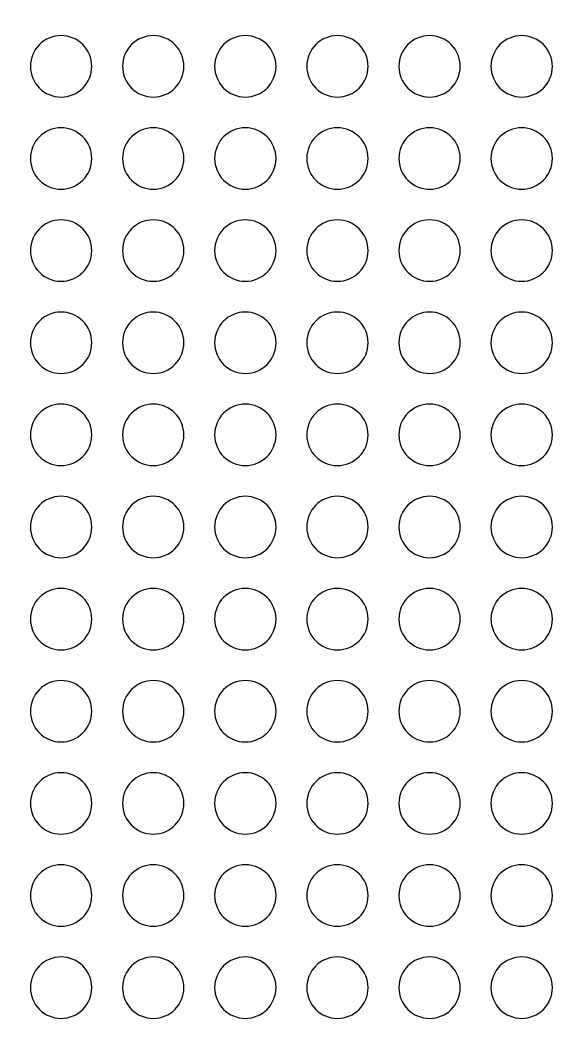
# Model space of a CAD drawing. Header units: centimetres. Extents: x -67.6 to -19.4, y -15.9 to 27.8.
# Drawn here: x -55.214 to -54.322, y -11.168 to -9.518 of the extents above; entities that cross this region are included whole.
import ezdxf

# ---------------------------------------------------------------- set-up
doc = ezdxf.new("R2010")
doc.units = ezdxf.units.CM
doc.header["$MEASUREMENT"] = 0
doc.layers.add('Layer 1', color=7, linetype='Continuous')

msp = doc.modelspace()

# ---------------------------------------------------------------- linework, layer by layer
at = {"layer": 'Layer 1', "color": 250, "lineweight": 25}
for points, knots in [([(-58.79744, -7.8929), (-58.79744, -7.8929), (-52.99744, -7.8929), (-52.99744, -7.8929), (-52.83244, -7.8929), (-52.69744, -8.0279), (-52.69744, -8.19291), (-52.69744, -8.19291), (-52.69744, -13.99289), (-52.69744, -13.99289), (-52.69744, -14.1579), (-52.83244, -14.2929), (-52.99744, -14.2929), (-52.99744, -14.2929), (-58.79744, -14.2929), (-58.79744, -14.2929), (-58.96243, -14.2929), (-59.09744, -14.1579), (-59.09744, -13.99289), (-59.09744, -13.99289), (-59.09744, -8.19291), (-59.09744, -8.19291), (-59.09744, -8.0279), (-58.96243, -7.8929), (-58.79744, -7.8929)], [0, 0, 0, 0, 0.125, 0.125, 0.125, 0.25, 0.25, 0.25, 0.375, 0.375, 0.375, 0.5, 0.5, 0.5, 0.625, 0.625, 0.625, 0.75, 0.75, 0.75, 0.875, 0.875, 0.875, 1, 1, 1, 1]), ([(-55.14744, -9.5429), (-55.11983, -9.5429), (-55.09744, -9.56529), (-55.09744, -9.5929), (-55.09744, -9.62051), (-55.11983, -9.6429), (-55.14744, -9.6429), (-55.17505, -9.6429), (-55.19744, -9.62051), (-55.19744, -9.5929), (-55.19744, -9.56529), (-55.17505, -9.5429), (-55.14744, -9.5429)], [0, 0, 0, 0, 0.25, 0.25, 0.25, 0.5, 0.5, 0.5, 0.75, 0.75, 0.75, 1, 1, 1, 1]), ([(-54.99744, -9.5429), (-54.96983, -9.5429), (-54.94744, -9.56529), (-54.94744, -9.5929), (-54.94744, -9.62051), (-54.96983, -9.6429), (-54.99744, -9.6429), (-55.02505, -9.6429), (-55.04744, -9.62051), (-55.04744, -9.5929), (-55.04744, -9.56529), (-55.02505, -9.5429), (-54.99744, -9.5429)], [0, 0, 0, 0, 0.25, 0.25, 0.25, 0.5, 0.5, 0.5, 0.75, 0.75, 0.75, 1, 1, 1, 1]), ([(-54.84744, -9.5429), (-54.81983, -9.5429), (-54.79744, -9.56529), (-54.79744, -9.5929), (-54.79744, -9.62051), (-54.81983, -9.6429), (-54.84744, -9.6429), (-54.87505, -9.6429), (-54.89744, -9.62051), (-54.89744, -9.5929), (-54.89744, -9.56529), (-54.87505, -9.5429), (-54.84744, -9.5429)], [0, 0, 0, 0, 0.25, 0.25, 0.25, 0.5, 0.5, 0.5, 0.75, 0.75, 0.75, 1, 1, 1, 1]), ([(-54.69744, -9.5429), (-54.66983, -9.5429), (-54.64744, -9.56529), (-54.64744, -9.5929), (-54.64744, -9.62051), (-54.66983, -9.6429), (-54.69744, -9.6429), (-54.72505, -9.6429), (-54.74744, -9.62051), (-54.74744, -9.5929), (-54.74744, -9.56529), (-54.72505, -9.5429), (-54.69744, -9.5429)], [0, 0, 0, 0, 0.25, 0.25, 0.25, 0.5, 0.5, 0.5, 0.75, 0.75, 0.75, 1, 1, 1, 1]), ([(-54.54744, -9.5429), (-54.51983, -9.5429), (-54.49744, -9.56529), (-54.49744, -9.5929), (-54.49744, -9.62051), (-54.51983, -9.6429), (-54.54744, -9.6429), (-54.57505, -9.6429), (-54.59744, -9.62051), (-54.59744, -9.5929), (-54.59744, -9.56529), (-54.57505, -9.5429), (-54.54744, -9.5429)], [0, 0, 0, 0, 0.25, 0.25, 0.25, 0.5, 0.5, 0.5, 0.75, 0.75, 0.75, 1, 1, 1, 1]), ([(-54.39744, -9.5429), (-54.36983, -9.5429), (-54.34744, -9.56529), (-54.34744, -9.5929), (-54.34744, -9.62051), (-54.36983, -9.6429), (-54.39744, -9.6429), (-54.42505, -9.6429), (-54.44744, -9.62051), (-54.44744, -9.5929), (-54.44744, -9.56529), (-54.42505, -9.5429), (-54.39744, -9.5429)], [0, 0, 0, 0, 0.25, 0.25, 0.25, 0.5, 0.5, 0.5, 0.75, 0.75, 0.75, 1, 1, 1, 1]), ([(-55.14744, -9.6929), (-55.11983, -9.6929), (-55.09744, -9.71529), (-55.09744, -9.7429), (-55.09744, -9.77051), (-55.11983, -9.7929), (-55.14744, -9.7929), (-55.17505, -9.7929), (-55.19744, -9.77051), (-55.19744, -9.7429), (-55.19744, -9.71529), (-55.17505, -9.6929), (-55.14744, -9.6929)], [0, 0, 0, 0, 0.25, 0.25, 0.25, 0.5, 0.5, 0.5, 0.75, 0.75, 0.75, 1, 1, 1, 1]), ([(-54.99744, -9.6929), (-54.96983, -9.6929), (-54.94744, -9.71529), (-54.94744, -9.7429), (-54.94744, -9.77051), (-54.96983, -9.7929), (-54.99744, -9.7929), (-55.02505, -9.7929), (-55.04744, -9.77051), (-55.04744, -9.7429), (-55.04744, -9.71529), (-55.02505, -9.6929), (-54.99744, -9.6929)], [0, 0, 0, 0, 0.25, 0.25, 0.25, 0.5, 0.5, 0.5, 0.75, 0.75, 0.75, 1, 1, 1, 1]), ([(-54.84744, -9.6929), (-54.81983, -9.6929), (-54.79744, -9.71529), (-54.79744, -9.7429), (-54.79744, -9.77051), (-54.81983, -9.7929), (-54.84744, -9.7929), (-54.87505, -9.7929), (-54.89744, -9.77051), (-54.89744, -9.7429), (-54.89744, -9.71529), (-54.87505, -9.6929), (-54.84744, -9.6929)], [0, 0, 0, 0, 0.25, 0.25, 0.25, 0.5, 0.5, 0.5, 0.75, 0.75, 0.75, 1, 1, 1, 1]), ([(-54.69744, -9.6929), (-54.66983, -9.6929), (-54.64744, -9.71529), (-54.64744, -9.7429), (-54.64744, -9.77051), (-54.66983, -9.7929), (-54.69744, -9.7929), (-54.72505, -9.7929), (-54.74744, -9.77051), (-54.74744, -9.7429), (-54.74744, -9.71529), (-54.72505, -9.6929), (-54.69744, -9.6929)], [0, 0, 0, 0, 0.25, 0.25, 0.25, 0.5, 0.5, 0.5, 0.75, 0.75, 0.75, 1, 1, 1, 1]), ([(-54.54744, -9.6929), (-54.51983, -9.6929), (-54.49744, -9.71529), (-54.49744, -9.7429), (-54.49744, -9.77051), (-54.51983, -9.7929), (-54.54744, -9.7929), (-54.57505, -9.7929), (-54.59744, -9.77051), (-54.59744, -9.7429), (-54.59744, -9.71529), (-54.57505, -9.6929), (-54.54744, -9.6929)], [0, 0, 0, 0, 0.25, 0.25, 0.25, 0.5, 0.5, 0.5, 0.75, 0.75, 0.75, 1, 1, 1, 1]), ([(-54.39744, -9.6929), (-54.36983, -9.6929), (-54.34744, -9.71529), (-54.34744, -9.7429), (-54.34744, -9.77051), (-54.36983, -9.7929), (-54.39744, -9.7929), (-54.42505, -9.7929), (-54.44744, -9.77051), (-54.44744, -9.7429), (-54.44744, -9.71529), (-54.42505, -9.6929), (-54.39744, -9.6929)], [0, 0, 0, 0, 0.25, 0.25, 0.25, 0.5, 0.5, 0.5, 0.75, 0.75, 0.75, 1, 1, 1, 1]), ([(-55.14744, -9.8429), (-55.11983, -9.8429), (-55.09744, -9.86529), (-55.09744, -9.8929), (-55.09744, -9.92051), (-55.11983, -9.9429), (-55.14744, -9.9429), (-55.17505, -9.9429), (-55.19744, -9.92051), (-55.19744, -9.8929), (-55.19744, -9.86529), (-55.17505, -9.8429), (-55.14744, -9.8429)], [0, 0, 0, 0, 0.25, 0.25, 0.25, 0.5, 0.5, 0.5, 0.75, 0.75, 0.75, 1, 1, 1, 1]), ([(-54.99744, -9.8429), (-54.96983, -9.8429), (-54.94744, -9.86529), (-54.94744, -9.8929), (-54.94744, -9.92051), (-54.96983, -9.9429), (-54.99744, -9.9429), (-55.02505, -9.9429), (-55.04744, -9.92051), (-55.04744, -9.8929), (-55.04744, -9.86529), (-55.02505, -9.8429), (-54.99744, -9.8429)], [0, 0, 0, 0, 0.25, 0.25, 0.25, 0.5, 0.5, 0.5, 0.75, 0.75, 0.75, 1, 1, 1, 1]), ([(-54.84744, -9.8429), (-54.81983, -9.8429), (-54.79744, -9.86529), (-54.79744, -9.8929), (-54.79744, -9.92051), (-54.81983, -9.9429), (-54.84744, -9.9429), (-54.87505, -9.9429), (-54.89744, -9.92051), (-54.89744, -9.8929), (-54.89744, -9.86529), (-54.87505, -9.8429), (-54.84744, -9.8429)], [0, 0, 0, 0, 0.25, 0.25, 0.25, 0.5, 0.5, 0.5, 0.75, 0.75, 0.75, 1, 1, 1, 1]), ([(-54.69744, -9.8429), (-54.66983, -9.8429), (-54.64744, -9.86529), (-54.64744, -9.8929), (-54.64744, -9.92051), (-54.66983, -9.9429), (-54.69744, -9.9429), (-54.72505, -9.9429), (-54.74744, -9.92051), (-54.74744, -9.8929), (-54.74744, -9.86529), (-54.72505, -9.8429), (-54.69744, -9.8429)], [0, 0, 0, 0, 0.25, 0.25, 0.25, 0.5, 0.5, 0.5, 0.75, 0.75, 0.75, 1, 1, 1, 1]), ([(-54.54744, -9.8429), (-54.51983, -9.8429), (-54.49744, -9.86529), (-54.49744, -9.8929), (-54.49744, -9.92051), (-54.51983, -9.9429), (-54.54744, -9.9429), (-54.57505, -9.9429), (-54.59744, -9.92051), (-54.59744, -9.8929), (-54.59744, -9.86529), (-54.57505, -9.8429), (-54.54744, -9.8429)], [0, 0, 0, 0, 0.25, 0.25, 0.25, 0.5, 0.5, 0.5, 0.75, 0.75, 0.75, 1, 1, 1, 1]), ([(-54.39744, -9.8429), (-54.36983, -9.8429), (-54.34744, -9.86529), (-54.34744, -9.8929), (-54.34744, -9.92051), (-54.36983, -9.9429), (-54.39744, -9.9429), (-54.42505, -9.9429), (-54.44744, -9.92051), (-54.44744, -9.8929), (-54.44744, -9.86529), (-54.42505, -9.8429), (-54.39744, -9.8429)], [0, 0, 0, 0, 0.25, 0.25, 0.25, 0.5, 0.5, 0.5, 0.75, 0.75, 0.75, 1, 1, 1, 1]), ([(-55.14744, -9.9929), (-55.11983, -9.9929), (-55.09744, -10.01529), (-55.09744, -10.0429), (-55.09744, -10.07051), (-55.11983, -10.0929), (-55.14744, -10.0929), (-55.17505, -10.0929), (-55.19744, -10.07051), (-55.19744, -10.0429), (-55.19744, -10.01529), (-55.17505, -9.9929), (-55.14744, -9.9929)], [0, 0, 0, 0, 0.25, 0.25, 0.25, 0.5, 0.5, 0.5, 0.75, 0.75, 0.75, 1, 1, 1, 1]), ([(-54.99744, -9.9929), (-54.96983, -9.9929), (-54.94744, -10.01529), (-54.94744, -10.0429), (-54.94744, -10.07051), (-54.96983, -10.0929), (-54.99744, -10.0929), (-55.02505, -10.0929), (-55.04744, -10.07051), (-55.04744, -10.0429), (-55.04744, -10.01529), (-55.02505, -9.9929), (-54.99744, -9.9929)], [0, 0, 0, 0, 0.25, 0.25, 0.25, 0.5, 0.5, 0.5, 0.75, 0.75, 0.75, 1, 1, 1, 1]), ([(-54.84744, -9.9929), (-54.81983, -9.9929), (-54.79744, -10.01529), (-54.79744, -10.0429), (-54.79744, -10.07051), (-54.81983, -10.0929), (-54.84744, -10.0929), (-54.87505, -10.0929), (-54.89744, -10.07051), (-54.89744, -10.0429), (-54.89744, -10.01529), (-54.87505, -9.9929), (-54.84744, -9.9929)], [0, 0, 0, 0, 0.25, 0.25, 0.25, 0.5, 0.5, 0.5, 0.75, 0.75, 0.75, 1, 1, 1, 1]), ([(-54.69744, -9.9929), (-54.66983, -9.9929), (-54.64744, -10.01529), (-54.64744, -10.0429), (-54.64744, -10.07051), (-54.66983, -10.0929), (-54.69744, -10.0929), (-54.72505, -10.0929), (-54.74744, -10.07051), (-54.74744, -10.0429), (-54.74744, -10.01529), (-54.72505, -9.9929), (-54.69744, -9.9929)], [0, 0, 0, 0, 0.25, 0.25, 0.25, 0.5, 0.5, 0.5, 0.75, 0.75, 0.75, 1, 1, 1, 1]), ([(-54.54744, -9.9929), (-54.51983, -9.9929), (-54.49744, -10.01529), (-54.49744, -10.0429), (-54.49744, -10.07051), (-54.51983, -10.0929), (-54.54744, -10.0929), (-54.57505, -10.0929), (-54.59744, -10.07051), (-54.59744, -10.0429), (-54.59744, -10.01529), (-54.57505, -9.9929), (-54.54744, -9.9929)], [0, 0, 0, 0, 0.25, 0.25, 0.25, 0.5, 0.5, 0.5, 0.75, 0.75, 0.75, 1, 1, 1, 1]), ([(-54.39744, -9.9929), (-54.36983, -9.9929), (-54.34744, -10.01529), (-54.34744, -10.0429), (-54.34744, -10.07051), (-54.36983, -10.0929), (-54.39744, -10.0929), (-54.42505, -10.0929), (-54.44744, -10.07051), (-54.44744, -10.0429), (-54.44744, -10.01529), (-54.42505, -9.9929), (-54.39744, -9.9929)], [0, 0, 0, 0, 0.25, 0.25, 0.25, 0.5, 0.5, 0.5, 0.75, 0.75, 0.75, 1, 1, 1, 1]), ([(-55.14744, -10.1429), (-55.11983, -10.1429), (-55.09744, -10.16529), (-55.09744, -10.1929), (-55.09744, -10.22051), (-55.11983, -10.2429), (-55.14744, -10.2429), (-55.17505, -10.2429), (-55.19744, -10.22051), (-55.19744, -10.1929), (-55.19744, -10.16529), (-55.17505, -10.1429), (-55.14744, -10.1429)], [0, 0, 0, 0, 0.25, 0.25, 0.25, 0.5, 0.5, 0.5, 0.75, 0.75, 0.75, 1, 1, 1, 1]), ([(-54.99744, -10.1429), (-54.96983, -10.1429), (-54.94744, -10.16529), (-54.94744, -10.1929), (-54.94744, -10.22051), (-54.96983, -10.2429), (-54.99744, -10.2429), (-55.02505, -10.2429), (-55.04744, -10.22051), (-55.04744, -10.1929), (-55.04744, -10.16529), (-55.02505, -10.1429), (-54.99744, -10.1429)], [0, 0, 0, 0, 0.25, 0.25, 0.25, 0.5, 0.5, 0.5, 0.75, 0.75, 0.75, 1, 1, 1, 1]), ([(-54.84744, -10.1429), (-54.81983, -10.1429), (-54.79744, -10.16529), (-54.79744, -10.1929), (-54.79744, -10.22051), (-54.81983, -10.2429), (-54.84744, -10.2429), (-54.87505, -10.2429), (-54.89744, -10.22051), (-54.89744, -10.1929), (-54.89744, -10.16529), (-54.87505, -10.1429), (-54.84744, -10.1429)], [0, 0, 0, 0, 0.25, 0.25, 0.25, 0.5, 0.5, 0.5, 0.75, 0.75, 0.75, 1, 1, 1, 1]), ([(-54.69744, -10.1429), (-54.66983, -10.1429), (-54.64744, -10.16529), (-54.64744, -10.1929), (-54.64744, -10.22051), (-54.66983, -10.2429), (-54.69744, -10.2429), (-54.72505, -10.2429), (-54.74744, -10.22051), (-54.74744, -10.1929), (-54.74744, -10.16529), (-54.72505, -10.1429), (-54.69744, -10.1429)], [0, 0, 0, 0, 0.25, 0.25, 0.25, 0.5, 0.5, 0.5, 0.75, 0.75, 0.75, 1, 1, 1, 1]), ([(-54.54744, -10.1429), (-54.51983, -10.1429), (-54.49744, -10.16529), (-54.49744, -10.1929), (-54.49744, -10.22051), (-54.51983, -10.2429), (-54.54744, -10.2429), (-54.57505, -10.2429), (-54.59744, -10.22051), (-54.59744, -10.1929), (-54.59744, -10.16529), (-54.57505, -10.1429), (-54.54744, -10.1429)], [0, 0, 0, 0, 0.25, 0.25, 0.25, 0.5, 0.5, 0.5, 0.75, 0.75, 0.75, 1, 1, 1, 1]), ([(-54.39744, -10.1429), (-54.36983, -10.1429), (-54.34744, -10.16529), (-54.34744, -10.1929), (-54.34744, -10.22051), (-54.36983, -10.2429), (-54.39744, -10.2429), (-54.42505, -10.2429), (-54.44744, -10.22051), (-54.44744, -10.1929), (-54.44744, -10.16529), (-54.42505, -10.1429), (-54.39744, -10.1429)], [0, 0, 0, 0, 0.25, 0.25, 0.25, 0.5, 0.5, 0.5, 0.75, 0.75, 0.75, 1, 1, 1, 1]), ([(-55.14744, -10.2929), (-55.11983, -10.2929), (-55.09744, -10.31529), (-55.09744, -10.3429), (-55.09744, -10.37051), (-55.11983, -10.3929), (-55.14744, -10.3929), (-55.17505, -10.3929), (-55.19744, -10.37051), (-55.19744, -10.3429), (-55.19744, -10.31529), (-55.17505, -10.2929), (-55.14744, -10.2929)], [0, 0, 0, 0, 0.25, 0.25, 0.25, 0.5, 0.5, 0.5, 0.75, 0.75, 0.75, 1, 1, 1, 1]), ([(-54.99744, -10.2929), (-54.96983, -10.2929), (-54.94744, -10.31529), (-54.94744, -10.3429), (-54.94744, -10.37051), (-54.96983, -10.3929), (-54.99744, -10.3929), (-55.02505, -10.3929), (-55.04744, -10.37051), (-55.04744, -10.3429), (-55.04744, -10.31529), (-55.02505, -10.2929), (-54.99744, -10.2929)], [0, 0, 0, 0, 0.25, 0.25, 0.25, 0.5, 0.5, 0.5, 0.75, 0.75, 0.75, 1, 1, 1, 1]), ([(-54.84744, -10.2929), (-54.81983, -10.2929), (-54.79744, -10.31529), (-54.79744, -10.3429), (-54.79744, -10.37051), (-54.81983, -10.3929), (-54.84744, -10.3929), (-54.87505, -10.3929), (-54.89744, -10.37051), (-54.89744, -10.3429), (-54.89744, -10.31529), (-54.87505, -10.2929), (-54.84744, -10.2929)], [0, 0, 0, 0, 0.25, 0.25, 0.25, 0.5, 0.5, 0.5, 0.75, 0.75, 0.75, 1, 1, 1, 1]), ([(-54.69744, -10.2929), (-54.66983, -10.2929), (-54.64744, -10.31529), (-54.64744, -10.3429), (-54.64744, -10.37051), (-54.66983, -10.3929), (-54.69744, -10.3929), (-54.72505, -10.3929), (-54.74744, -10.37051), (-54.74744, -10.3429), (-54.74744, -10.31529), (-54.72505, -10.2929), (-54.69744, -10.2929)], [0, 0, 0, 0, 0.25, 0.25, 0.25, 0.5, 0.5, 0.5, 0.75, 0.75, 0.75, 1, 1, 1, 1]), ([(-54.54744, -10.2929), (-54.51983, -10.2929), (-54.49744, -10.31529), (-54.49744, -10.3429), (-54.49744, -10.37051), (-54.51983, -10.3929), (-54.54744, -10.3929), (-54.57505, -10.3929), (-54.59744, -10.37051), (-54.59744, -10.3429), (-54.59744, -10.31529), (-54.57505, -10.2929), (-54.54744, -10.2929)], [0, 0, 0, 0, 0.25, 0.25, 0.25, 0.5, 0.5, 0.5, 0.75, 0.75, 0.75, 1, 1, 1, 1]), ([(-54.39744, -10.2929), (-54.36983, -10.2929), (-54.34744, -10.31529), (-54.34744, -10.3429), (-54.34744, -10.37051), (-54.36983, -10.3929), (-54.39744, -10.3929), (-54.42505, -10.3929), (-54.44744, -10.37051), (-54.44744, -10.3429), (-54.44744, -10.31529), (-54.42505, -10.2929), (-54.39744, -10.2929)], [0, 0, 0, 0, 0.25, 0.25, 0.25, 0.5, 0.5, 0.5, 0.75, 0.75, 0.75, 1, 1, 1, 1]), ([(-55.14744, -10.4429), (-55.11983, -10.4429), (-55.09744, -10.46529), (-55.09744, -10.4929), (-55.09744, -10.52051), (-55.11983, -10.5429), (-55.14744, -10.5429), (-55.17505, -10.5429), (-55.19744, -10.52051), (-55.19744, -10.4929), (-55.19744, -10.46529), (-55.17505, -10.4429), (-55.14744, -10.4429)], [0, 0, 0, 0, 0.25, 0.25, 0.25, 0.5, 0.5, 0.5, 0.75, 0.75, 0.75, 1, 1, 1, 1]), ([(-54.99744, -10.4429), (-54.96983, -10.4429), (-54.94744, -10.46529), (-54.94744, -10.4929), (-54.94744, -10.52051), (-54.96983, -10.5429), (-54.99744, -10.5429), (-55.02505, -10.5429), (-55.04744, -10.52051), (-55.04744, -10.4929), (-55.04744, -10.46529), (-55.02505, -10.4429), (-54.99744, -10.4429)], [0, 0, 0, 0, 0.25, 0.25, 0.25, 0.5, 0.5, 0.5, 0.75, 0.75, 0.75, 1, 1, 1, 1]), ([(-54.84744, -10.4429), (-54.81983, -10.4429), (-54.79744, -10.46529), (-54.79744, -10.4929), (-54.79744, -10.52051), (-54.81983, -10.5429), (-54.84744, -10.5429), (-54.87505, -10.5429), (-54.89744, -10.52051), (-54.89744, -10.4929), (-54.89744, -10.46529), (-54.87505, -10.4429), (-54.84744, -10.4429)], [0, 0, 0, 0, 0.25, 0.25, 0.25, 0.5, 0.5, 0.5, 0.75, 0.75, 0.75, 1, 1, 1, 1]), ([(-54.69744, -10.4429), (-54.66983, -10.4429), (-54.64744, -10.46529), (-54.64744, -10.4929), (-54.64744, -10.52051), (-54.66983, -10.5429), (-54.69744, -10.5429), (-54.72505, -10.5429), (-54.74744, -10.52051), (-54.74744, -10.4929), (-54.74744, -10.46529), (-54.72505, -10.4429), (-54.69744, -10.4429)], [0, 0, 0, 0, 0.25, 0.25, 0.25, 0.5, 0.5, 0.5, 0.75, 0.75, 0.75, 1, 1, 1, 1]), ([(-54.54744, -10.4429), (-54.51983, -10.4429), (-54.49744, -10.46529), (-54.49744, -10.4929), (-54.49744, -10.52051), (-54.51983, -10.5429), (-54.54744, -10.5429), (-54.57505, -10.5429), (-54.59744, -10.52051), (-54.59744, -10.4929), (-54.59744, -10.46529), (-54.57505, -10.4429), (-54.54744, -10.4429)], [0, 0, 0, 0, 0.25, 0.25, 0.25, 0.5, 0.5, 0.5, 0.75, 0.75, 0.75, 1, 1, 1, 1]), ([(-54.39744, -10.4429), (-54.36983, -10.4429), (-54.34744, -10.46529), (-54.34744, -10.4929), (-54.34744, -10.52051), (-54.36983, -10.5429), (-54.39744, -10.5429), (-54.42505, -10.5429), (-54.44744, -10.52051), (-54.44744, -10.4929), (-54.44744, -10.46529), (-54.42505, -10.4429), (-54.39744, -10.4429)], [0, 0, 0, 0, 0.25, 0.25, 0.25, 0.5, 0.5, 0.5, 0.75, 0.75, 0.75, 1, 1, 1, 1]), ([(-55.14744, -10.5929), (-55.11983, -10.5929), (-55.09744, -10.61529), (-55.09744, -10.6429), (-55.09744, -10.67051), (-55.11983, -10.6929), (-55.14744, -10.6929), (-55.17505, -10.6929), (-55.19744, -10.67051), (-55.19744, -10.6429), (-55.19744, -10.61529), (-55.17505, -10.5929), (-55.14744, -10.5929)], [0, 0, 0, 0, 0.25, 0.25, 0.25, 0.5, 0.5, 0.5, 0.75, 0.75, 0.75, 1, 1, 1, 1]), ([(-54.99744, -10.5929), (-54.96983, -10.5929), (-54.94744, -10.61529), (-54.94744, -10.6429), (-54.94744, -10.67051), (-54.96983, -10.6929), (-54.99744, -10.6929), (-55.02505, -10.6929), (-55.04744, -10.67051), (-55.04744, -10.6429), (-55.04744, -10.61529), (-55.02505, -10.5929), (-54.99744, -10.5929)], [0, 0, 0, 0, 0.25, 0.25, 0.25, 0.5, 0.5, 0.5, 0.75, 0.75, 0.75, 1, 1, 1, 1]), ([(-54.84744, -10.5929), (-54.81983, -10.5929), (-54.79744, -10.61529), (-54.79744, -10.6429), (-54.79744, -10.67051), (-54.81983, -10.6929), (-54.84744, -10.6929), (-54.87505, -10.6929), (-54.89744, -10.67051), (-54.89744, -10.6429), (-54.89744, -10.61529), (-54.87505, -10.5929), (-54.84744, -10.5929)], [0, 0, 0, 0, 0.25, 0.25, 0.25, 0.5, 0.5, 0.5, 0.75, 0.75, 0.75, 1, 1, 1, 1]), ([(-54.69744, -10.5929), (-54.66983, -10.5929), (-54.64744, -10.61529), (-54.64744, -10.6429), (-54.64744, -10.67051), (-54.66983, -10.6929), (-54.69744, -10.6929), (-54.72505, -10.6929), (-54.74744, -10.67051), (-54.74744, -10.6429), (-54.74744, -10.61529), (-54.72505, -10.5929), (-54.69744, -10.5929)], [0, 0, 0, 0, 0.25, 0.25, 0.25, 0.5, 0.5, 0.5, 0.75, 0.75, 0.75, 1, 1, 1, 1]), ([(-54.54744, -10.5929), (-54.51983, -10.5929), (-54.49744, -10.61529), (-54.49744, -10.6429), (-54.49744, -10.67051), (-54.51983, -10.6929), (-54.54744, -10.6929), (-54.57505, -10.6929), (-54.59744, -10.67051), (-54.59744, -10.6429), (-54.59744, -10.61529), (-54.57505, -10.5929), (-54.54744, -10.5929)], [0, 0, 0, 0, 0.25, 0.25, 0.25, 0.5, 0.5, 0.5, 0.75, 0.75, 0.75, 1, 1, 1, 1]), ([(-54.39744, -10.5929), (-54.36983, -10.5929), (-54.34744, -10.61529), (-54.34744, -10.6429), (-54.34744, -10.67051), (-54.36983, -10.6929), (-54.39744, -10.6929), (-54.42505, -10.6929), (-54.44744, -10.67051), (-54.44744, -10.6429), (-54.44744, -10.61529), (-54.42505, -10.5929), (-54.39744, -10.5929)], [0, 0, 0, 0, 0.25, 0.25, 0.25, 0.5, 0.5, 0.5, 0.75, 0.75, 0.75, 1, 1, 1, 1]), ([(-55.14744, -10.7429), (-55.11983, -10.7429), (-55.09744, -10.76529), (-55.09744, -10.7929), (-55.09744, -10.82051), (-55.11983, -10.8429), (-55.14744, -10.8429), (-55.17505, -10.8429), (-55.19744, -10.82051), (-55.19744, -10.7929), (-55.19744, -10.76529), (-55.17505, -10.7429), (-55.14744, -10.7429)], [0, 0, 0, 0, 0.25, 0.25, 0.25, 0.5, 0.5, 0.5, 0.75, 0.75, 0.75, 1, 1, 1, 1]), ([(-54.99744, -10.7429), (-54.96983, -10.7429), (-54.94744, -10.76529), (-54.94744, -10.7929), (-54.94744, -10.82051), (-54.96983, -10.8429), (-54.99744, -10.8429), (-55.02505, -10.8429), (-55.04744, -10.82051), (-55.04744, -10.7929), (-55.04744, -10.76529), (-55.02505, -10.7429), (-54.99744, -10.7429)], [0, 0, 0, 0, 0.25, 0.25, 0.25, 0.5, 0.5, 0.5, 0.75, 0.75, 0.75, 1, 1, 1, 1]), ([(-54.84744, -10.7429), (-54.81983, -10.7429), (-54.79744, -10.76529), (-54.79744, -10.7929), (-54.79744, -10.82051), (-54.81983, -10.8429), (-54.84744, -10.8429), (-54.87505, -10.8429), (-54.89744, -10.82051), (-54.89744, -10.7929), (-54.89744, -10.76529), (-54.87505, -10.7429), (-54.84744, -10.7429)], [0, 0, 0, 0, 0.25, 0.25, 0.25, 0.5, 0.5, 0.5, 0.75, 0.75, 0.75, 1, 1, 1, 1]), ([(-54.69744, -10.7429), (-54.66983, -10.7429), (-54.64744, -10.76529), (-54.64744, -10.7929), (-54.64744, -10.82051), (-54.66983, -10.8429), (-54.69744, -10.8429), (-54.72505, -10.8429), (-54.74744, -10.82051), (-54.74744, -10.7929), (-54.74744, -10.76529), (-54.72505, -10.7429), (-54.69744, -10.7429)], [0, 0, 0, 0, 0.25, 0.25, 0.25, 0.5, 0.5, 0.5, 0.75, 0.75, 0.75, 1, 1, 1, 1]), ([(-54.54744, -10.7429), (-54.51983, -10.7429), (-54.49744, -10.76529), (-54.49744, -10.7929), (-54.49744, -10.82051), (-54.51983, -10.8429), (-54.54744, -10.8429), (-54.57505, -10.8429), (-54.59744, -10.82051), (-54.59744, -10.7929), (-54.59744, -10.76529), (-54.57505, -10.7429), (-54.54744, -10.7429)], [0, 0, 0, 0, 0.25, 0.25, 0.25, 0.5, 0.5, 0.5, 0.75, 0.75, 0.75, 1, 1, 1, 1]), ([(-54.39744, -10.7429), (-54.36983, -10.7429), (-54.34744, -10.76529), (-54.34744, -10.7929), (-54.34744, -10.82051), (-54.36983, -10.8429), (-54.39744, -10.8429), (-54.42505, -10.8429), (-54.44744, -10.82051), (-54.44744, -10.7929), (-54.44744, -10.76529), (-54.42505, -10.7429), (-54.39744, -10.7429)], [0, 0, 0, 0, 0.25, 0.25, 0.25, 0.5, 0.5, 0.5, 0.75, 0.75, 0.75, 1, 1, 1, 1]), ([(-55.14744, -10.8929), (-55.11983, -10.8929), (-55.09744, -10.91529), (-55.09744, -10.9429), (-55.09744, -10.97051), (-55.11983, -10.9929), (-55.14744, -10.9929), (-55.17505, -10.9929), (-55.19744, -10.97051), (-55.19744, -10.9429), (-55.19744, -10.91529), (-55.17505, -10.8929), (-55.14744, -10.8929)], [0, 0, 0, 0, 0.25, 0.25, 0.25, 0.5, 0.5, 0.5, 0.75, 0.75, 0.75, 1, 1, 1, 1]), ([(-54.99744, -10.8929), (-54.96983, -10.8929), (-54.94744, -10.91529), (-54.94744, -10.9429), (-54.94744, -10.97051), (-54.96983, -10.9929), (-54.99744, -10.9929), (-55.02505, -10.9929), (-55.04744, -10.97051), (-55.04744, -10.9429), (-55.04744, -10.91529), (-55.02505, -10.8929), (-54.99744, -10.8929)], [0, 0, 0, 0, 0.25, 0.25, 0.25, 0.5, 0.5, 0.5, 0.75, 0.75, 0.75, 1, 1, 1, 1]), ([(-54.84744, -10.8929), (-54.81983, -10.8929), (-54.79744, -10.91529), (-54.79744, -10.9429), (-54.79744, -10.97051), (-54.81983, -10.9929), (-54.84744, -10.9929), (-54.87505, -10.9929), (-54.89744, -10.97051), (-54.89744, -10.9429), (-54.89744, -10.91529), (-54.87505, -10.8929), (-54.84744, -10.8929)], [0, 0, 0, 0, 0.25, 0.25, 0.25, 0.5, 0.5, 0.5, 0.75, 0.75, 0.75, 1, 1, 1, 1]), ([(-54.69744, -10.8929), (-54.66983, -10.8929), (-54.64744, -10.91529), (-54.64744, -10.9429), (-54.64744, -10.97051), (-54.66983, -10.9929), (-54.69744, -10.9929), (-54.72505, -10.9929), (-54.74744, -10.97051), (-54.74744, -10.9429), (-54.74744, -10.91529), (-54.72505, -10.8929), (-54.69744, -10.8929)], [0, 0, 0, 0, 0.25, 0.25, 0.25, 0.5, 0.5, 0.5, 0.75, 0.75, 0.75, 1, 1, 1, 1]), ([(-54.54744, -10.8929), (-54.51983, -10.8929), (-54.49744, -10.91529), (-54.49744, -10.9429), (-54.49744, -10.97051), (-54.51983, -10.9929), (-54.54744, -10.9929), (-54.57505, -10.9929), (-54.59744, -10.97051), (-54.59744, -10.9429), (-54.59744, -10.91529), (-54.57505, -10.8929), (-54.54744, -10.8929)], [0, 0, 0, 0, 0.25, 0.25, 0.25, 0.5, 0.5, 0.5, 0.75, 0.75, 0.75, 1, 1, 1, 1]), ([(-54.39744, -10.8929), (-54.36983, -10.8929), (-54.34744, -10.91529), (-54.34744, -10.9429), (-54.34744, -10.97051), (-54.36983, -10.9929), (-54.39744, -10.9929), (-54.42505, -10.9929), (-54.44744, -10.97051), (-54.44744, -10.9429), (-54.44744, -10.91529), (-54.42505, -10.8929), (-54.39744, -10.8929)], [0, 0, 0, 0, 0.25, 0.25, 0.25, 0.5, 0.5, 0.5, 0.75, 0.75, 0.75, 1, 1, 1, 1]), ([(-55.14744, -11.0429), (-55.11983, -11.0429), (-55.09744, -11.06529), (-55.09744, -11.0929), (-55.09744, -11.12051), (-55.11983, -11.1429), (-55.14744, -11.1429), (-55.17505, -11.1429), (-55.19744, -11.12051), (-55.19744, -11.0929), (-55.19744, -11.06529), (-55.17505, -11.0429), (-55.14744, -11.0429)], [0, 0, 0, 0, 0.25, 0.25, 0.25, 0.5, 0.5, 0.5, 0.75, 0.75, 0.75, 1, 1, 1, 1]), ([(-54.99744, -11.0429), (-54.96983, -11.0429), (-54.94744, -11.06529), (-54.94744, -11.0929), (-54.94744, -11.12051), (-54.96983, -11.1429), (-54.99744, -11.1429), (-55.02505, -11.1429), (-55.04744, -11.12051), (-55.04744, -11.0929), (-55.04744, -11.06529), (-55.02505, -11.0429), (-54.99744, -11.0429)], [0, 0, 0, 0, 0.25, 0.25, 0.25, 0.5, 0.5, 0.5, 0.75, 0.75, 0.75, 1, 1, 1, 1]), ([(-54.84744, -11.0429), (-54.81983, -11.0429), (-54.79744, -11.06529), (-54.79744, -11.0929), (-54.79744, -11.12051), (-54.81983, -11.1429), (-54.84744, -11.1429), (-54.87505, -11.1429), (-54.89744, -11.12051), (-54.89744, -11.0929), (-54.89744, -11.06529), (-54.87505, -11.0429), (-54.84744, -11.0429)], [0, 0, 0, 0, 0.25, 0.25, 0.25, 0.5, 0.5, 0.5, 0.75, 0.75, 0.75, 1, 1, 1, 1]), ([(-54.69744, -11.0429), (-54.66983, -11.0429), (-54.64744, -11.06529), (-54.64744, -11.0929), (-54.64744, -11.12051), (-54.66983, -11.1429), (-54.69744, -11.1429), (-54.72505, -11.1429), (-54.74744, -11.12051), (-54.74744, -11.0929), (-54.74744, -11.06529), (-54.72505, -11.0429), (-54.69744, -11.0429)], [0, 0, 0, 0, 0.25, 0.25, 0.25, 0.5, 0.5, 0.5, 0.75, 0.75, 0.75, 1, 1, 1, 1]), ([(-54.54744, -11.0429), (-54.51983, -11.0429), (-54.49744, -11.06529), (-54.49744, -11.0929), (-54.49744, -11.12051), (-54.51983, -11.1429), (-54.54744, -11.1429), (-54.57505, -11.1429), (-54.59744, -11.12051), (-54.59744, -11.0929), (-54.59744, -11.06529), (-54.57505, -11.0429), (-54.54744, -11.0429)], [0, 0, 0, 0, 0.25, 0.25, 0.25, 0.5, 0.5, 0.5, 0.75, 0.75, 0.75, 1, 1, 1, 1]), ([(-54.39744, -11.0429), (-54.36983, -11.0429), (-54.34744, -11.06529), (-54.34744, -11.0929), (-54.34744, -11.12051), (-54.36983, -11.1429), (-54.39744, -11.1429), (-54.42505, -11.1429), (-54.44744, -11.12051), (-54.44744, -11.0929), (-54.44744, -11.06529), (-54.42505, -11.0429), (-54.39744, -11.0429)], [0, 0, 0, 0, 0.25, 0.25, 0.25, 0.5, 0.5, 0.5, 0.75, 0.75, 0.75, 1, 1, 1, 1])]:
    msp.add_open_spline(points, degree=3, knots=knots, dxfattribs=at)

doc.saveas('drawing.dxf')
